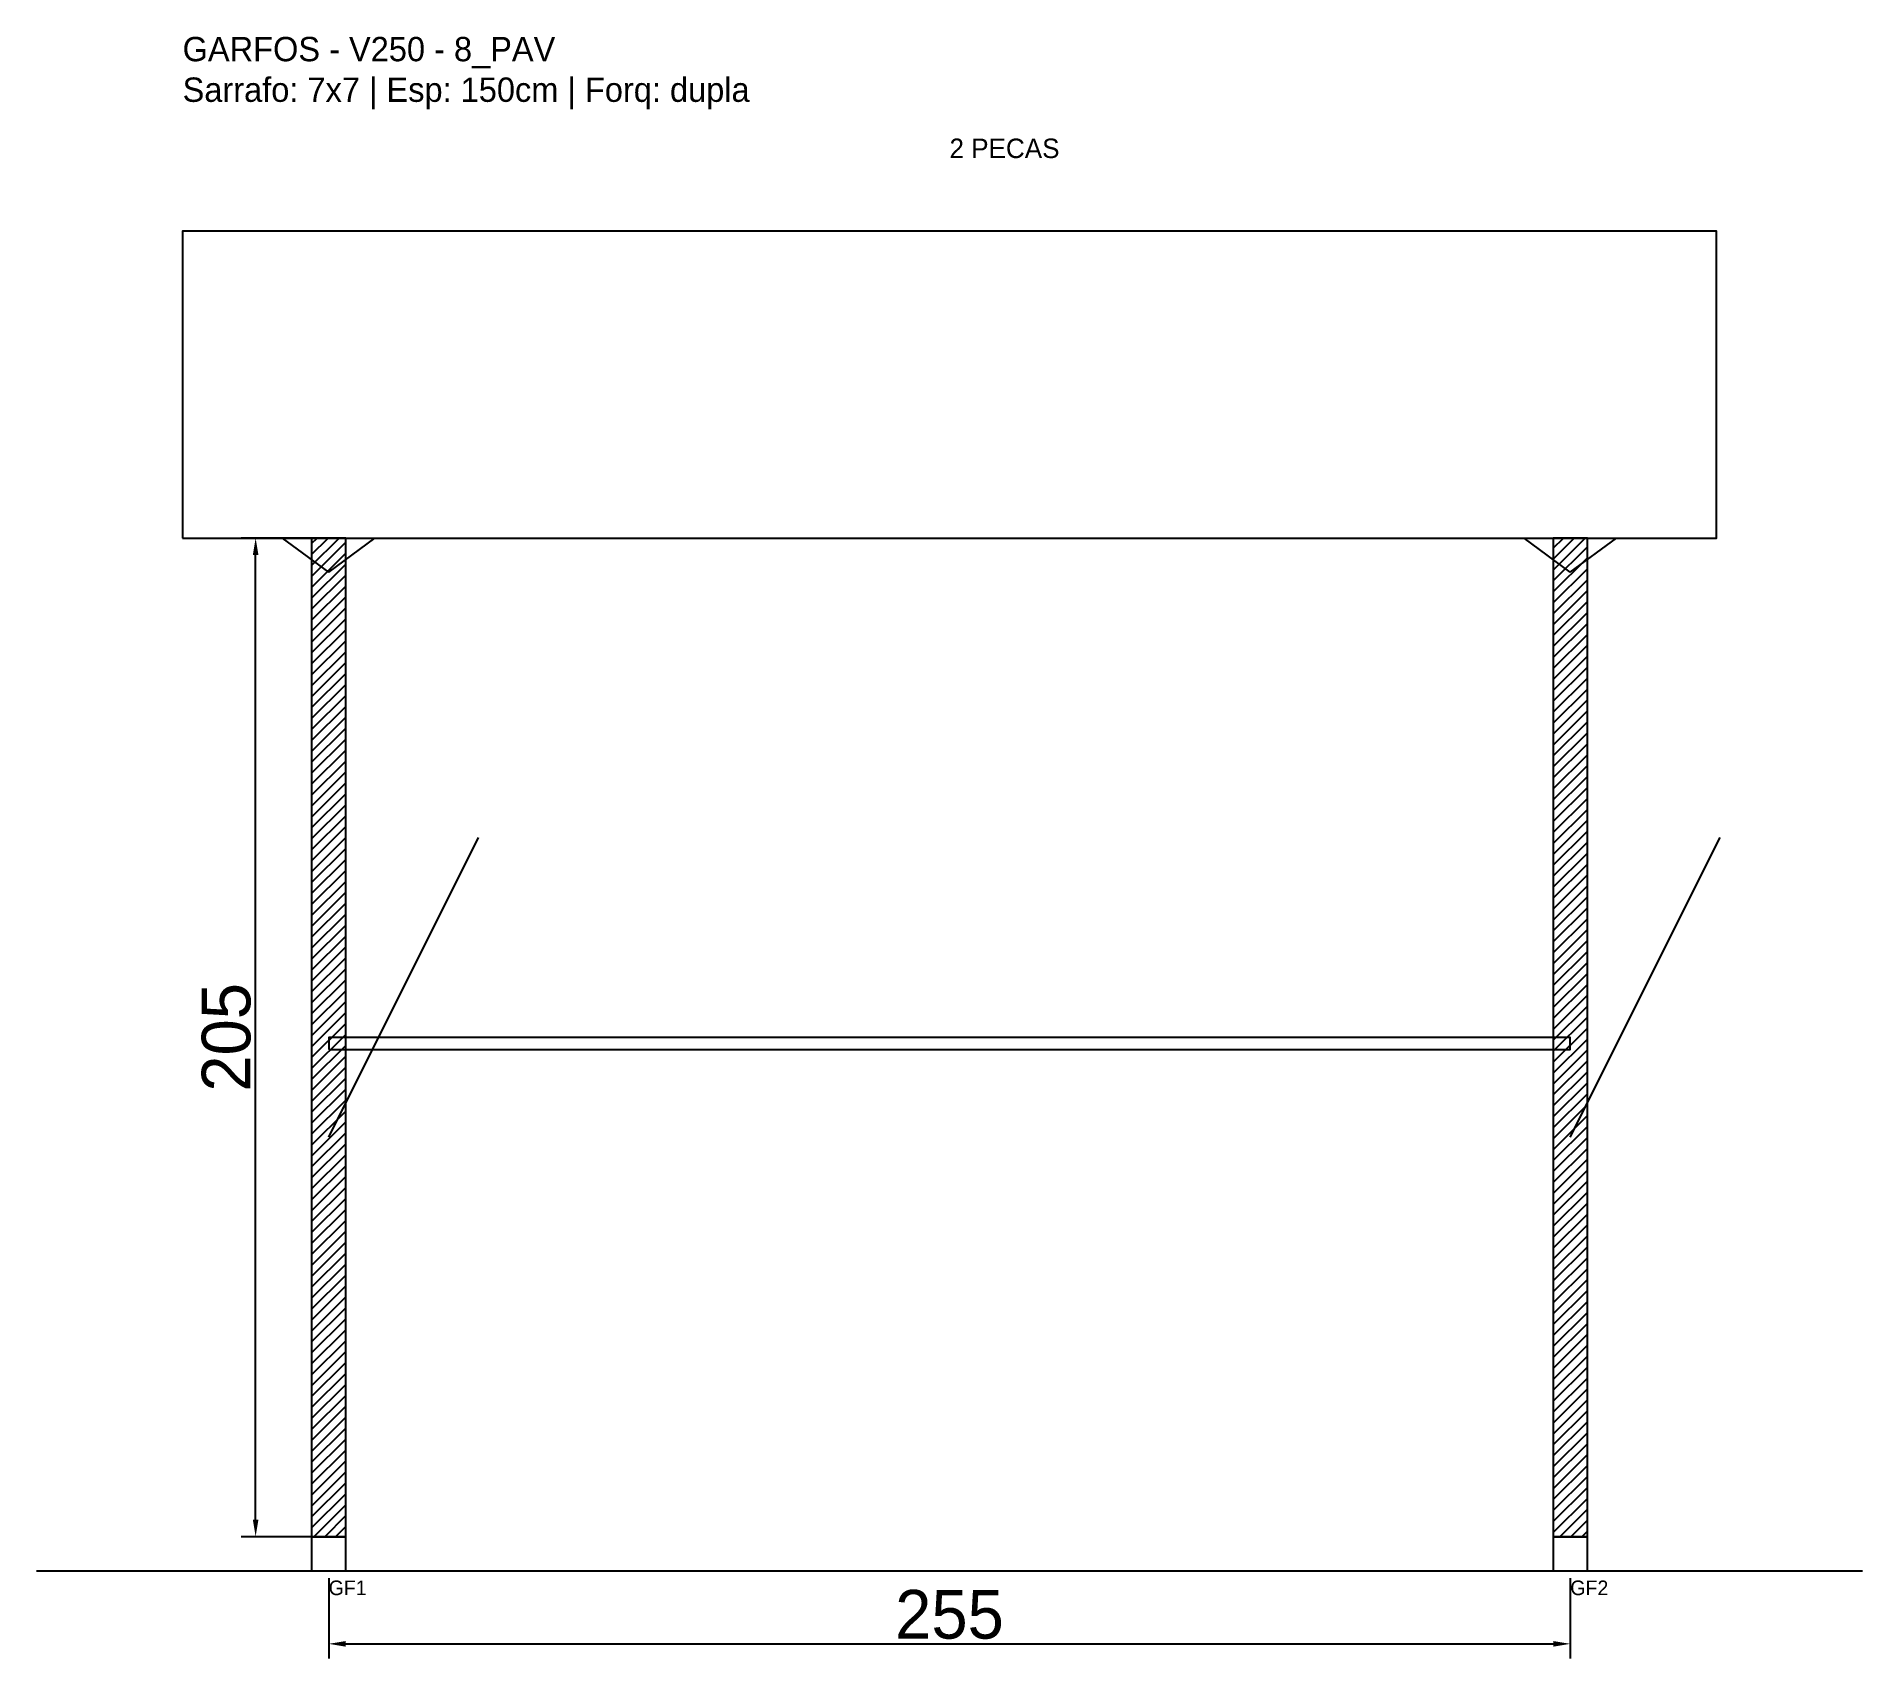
# Model space of a CAD drawing. Header units: metres. Extents: x -30 to 345, y -25 to 308.
import ezdxf

# ---------------------------------------------------------------- set-up
doc = ezdxf.new("R2010")
doc.units = ezdxf.units.M
for name, color, linetype in [('BARRA_ANCORAGEM', 1, 'Continuous'), ('COTA', 241, 'Continuous'), ('GARFOS OK', 3, 'Continuous'), ('NOME DA VIGA', 6, 'Continuous'), ('SARR_7x7', 40, 'Continuous'), ('TIRAS REESCORAMENTO', 252, 'Continuous'), ('VIGAS', 3, 'Continuous')]:
    doc.layers.add(name, color=color, linetype=linetype)
doc.dimstyles.new('EZ DXF', dxfattribs={"dimtxt": 10, "dimasz": 3.5, "dimexe": 3, "dimexo": 1.5, "dimgap": 1, "dimtad": 1, "dimdec": 1, "dimdsep": 46, "dimcen": 2.5, "dimazin": 3, "dimtfac": 1, "dimtmove": 0, "dimatfit": 3})

msp = doc.modelspace()

# ---------------------------------------------------------------- hatches: boundary and pattern name
at = {"layer": 'COTA'}
h = msp.add_hatch(dxfattribs=at)
h.set_pattern_fill('ANSI31', scale=0.5)
h.paths.add_polyline_path([(26.5, 0), (33.5, 0), (33.5, 205), (26.5, 205)])
h = msp.add_hatch(dxfattribs=at)
h.set_pattern_fill('ANSI31', scale=0.5)
h.paths.add_polyline_path([(281.5, 0), (288.5, 0), (288.5, 205), (281.5, 205)])

# ---------------------------------------------------------------- linework, layer by layer
at = {"layer": 'BARRA_ANCORAGEM'}
for p, q in [((30, 82), (60.75, 143.5)), ((285, 82), (315.75, 143.5))]:
    msp.add_line(p, q, dxfattribs=at)
at = {"layer": 'GARFOS OK'}
for p, q in [((30, 198), (20.5, 205)), ((20.5, 205), (39.5, 205)), ((30, 198), (39.5, 205)), ((285, 198), (275.5, 205)), ((275.5, 205), (294.5, 205)), ((285, 198), (294.5, 205))]:
    msp.add_line(p, q, dxfattribs=at)
at = {"layer": 'GARFOS OK', "linetype": 'CONTINUOUS'}
msp.add_line((-30, -7), (345, -7), dxfattribs=at)
at = {"layer": 'GARFOS OK'}
for points in [[(26.5, 0), (33.5, 0), (33.5, 205), (26.5, 205), (26.5, 0)], [(281.5, 0), (288.5, 0), (288.5, 205), (281.5, 205), (281.5, 0)]]:
    msp.add_lwpolyline(points, dxfattribs=at)
at = {"layer": 'SARR_7x7'}
for points in [[(26.5, -7), (33.5, -7), (33.5, 0), (26.5, 0), (26.5, -7)], [(281.5, -7), (288.5, -7), (288.5, 0), (281.5, 0), (281.5, -7)]]:
    msp.add_lwpolyline(points, dxfattribs=at)
at = {"layer": 'TIRAS REESCORAMENTO'}
msp.add_lwpolyline([(30, 100), (285, 100), (285, 102.5), (30, 102.5), (30, 100)], dxfattribs=at)
at = {"layer": 'VIGAS'}
msp.add_lwpolyline([(0, 205), (315, 205), (315, 268), (0, 268), (0, 205)], dxfattribs=at)

# ---------------------------------------------------------------- texts
at = {"layer": 'NOME DA VIGA'}
for s, height, p in [('2 PECAS', 4, (157.5, 283)), ('GF1', 3, (30, -12)), ('GF2', 3, (285, -12))]:
    msp.add_text(s, height=height, dxfattribs=at).set_placement(p)
at = {"layer": 'NOME DA VIGA', "insert": (0, 293), "char_height": 5, "attachment_point": 7}
msp.add_mtext('GARFOS - V250 - 8_PAV\\PSarrafo: 7x7 | Esp: 150cm | Forq: dupla', dxfattribs=at)

# ---------------------------------------------------------------- dimensions: what is measured, and where the dimension line sits
at = {"layer": 'COTA'}
msp.add_linear_dim(base=(15, 0), p1=(30, 0), p2=(30, 205), angle=90, dimstyle='EZ DXF', dxfattribs=at).render()
msp.add_linear_dim(base=(30, -22), p1=(30, -7), p2=(285, -7), dimstyle='EZ DXF', dxfattribs=at).render()

doc.saveas('drawing.dxf')
